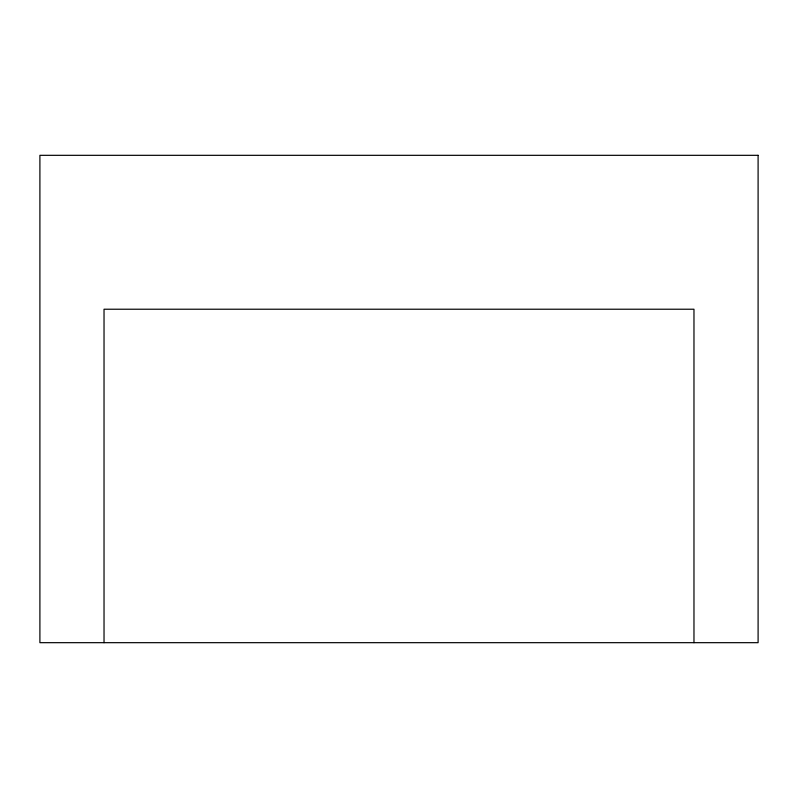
<?xml version="1.0" encoding="UTF-8"?>
<svg xmlns="http://www.w3.org/2000/svg" width="798" height="798" viewBox="0 0 798 798"><rect width="100%" height="100%" fill="white"/><g stroke="black" fill="none" stroke-linecap="round" stroke-linejoin="round"><path stroke-width="1.2" d="M693.971 642.679L693.971 309.225L104.029 309.225L104.029 642.679M758.1 155.321L39.9 155.321L39.9 642.679L758.1 642.679L758.1 155.321"/></g></svg>
